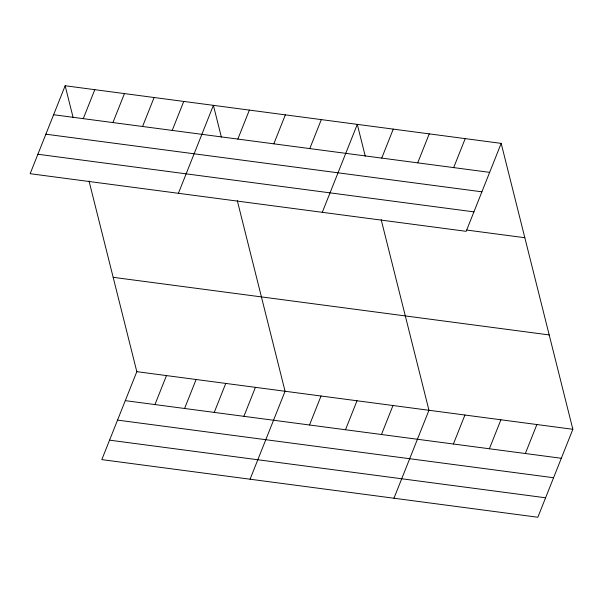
<?xml version="1.0" encoding="UTF-8"?>
<svg xmlns="http://www.w3.org/2000/svg" width="603" height="603" viewBox="0 0 603 603"><rect width="100%" height="100%" fill="white"/><g stroke="black" fill="none" stroke-linecap="round" stroke-linejoin="round"><path stroke-width="0.9" d="M65.154 85.754L30.15 173.709L466.179 231.333L501.183 143.378L65.154 85.754L73.114 117.51M83.267 118.655L94.799 89.674M112.919 122.575L124.452 93.593M142.564 126.487L154.104 97.505M172.217 130.406L183.749 101.425M178.398 193.299L213.402 105.344L221.361 137.1M89.025 181.006L136.821 371.667L101.817 459.622L537.846 517.246L572.85 429.291L501.183 143.378M237.838 139.082L249.371 110.1M154.941 404.568L166.473 375.586M273.815 143.838L285.347 114.856M184.586 408.487L196.118 379.506M309.784 148.587L321.316 119.605M214.238 412.407L225.771 383.425M322.288 212.316L357.293 124.361L365.252 156.117M243.891 416.326L255.423 387.345M250.072 479.219L285.068 391.264L237.281 200.595M381.729 158.099L393.262 129.117M309.512 424.994L321.045 396.013M417.706 162.848L429.238 133.866M345.481 429.751L357.014 400.769M453.675 167.604L465.207 138.622M381.458 434.507L392.99 405.525M393.963 498.229L428.959 410.274L381.164 219.613M453.396 444.012L464.936 415.03M489.372 448.768L500.905 419.786M525.341 453.524L536.881 424.535M53.622 114.736L489.644 172.36M45.873 134.198L481.903 191.822M37.891 154.247L473.92 211.872M466.722 230.052L524.829 237.725M113.168 277.32L549.197 334.936M136.821 371.667L572.85 429.291M125.288 400.648L561.318 458.272M117.54 420.11L553.569 477.734M109.565 440.16L545.594 497.784"/></g></svg>
